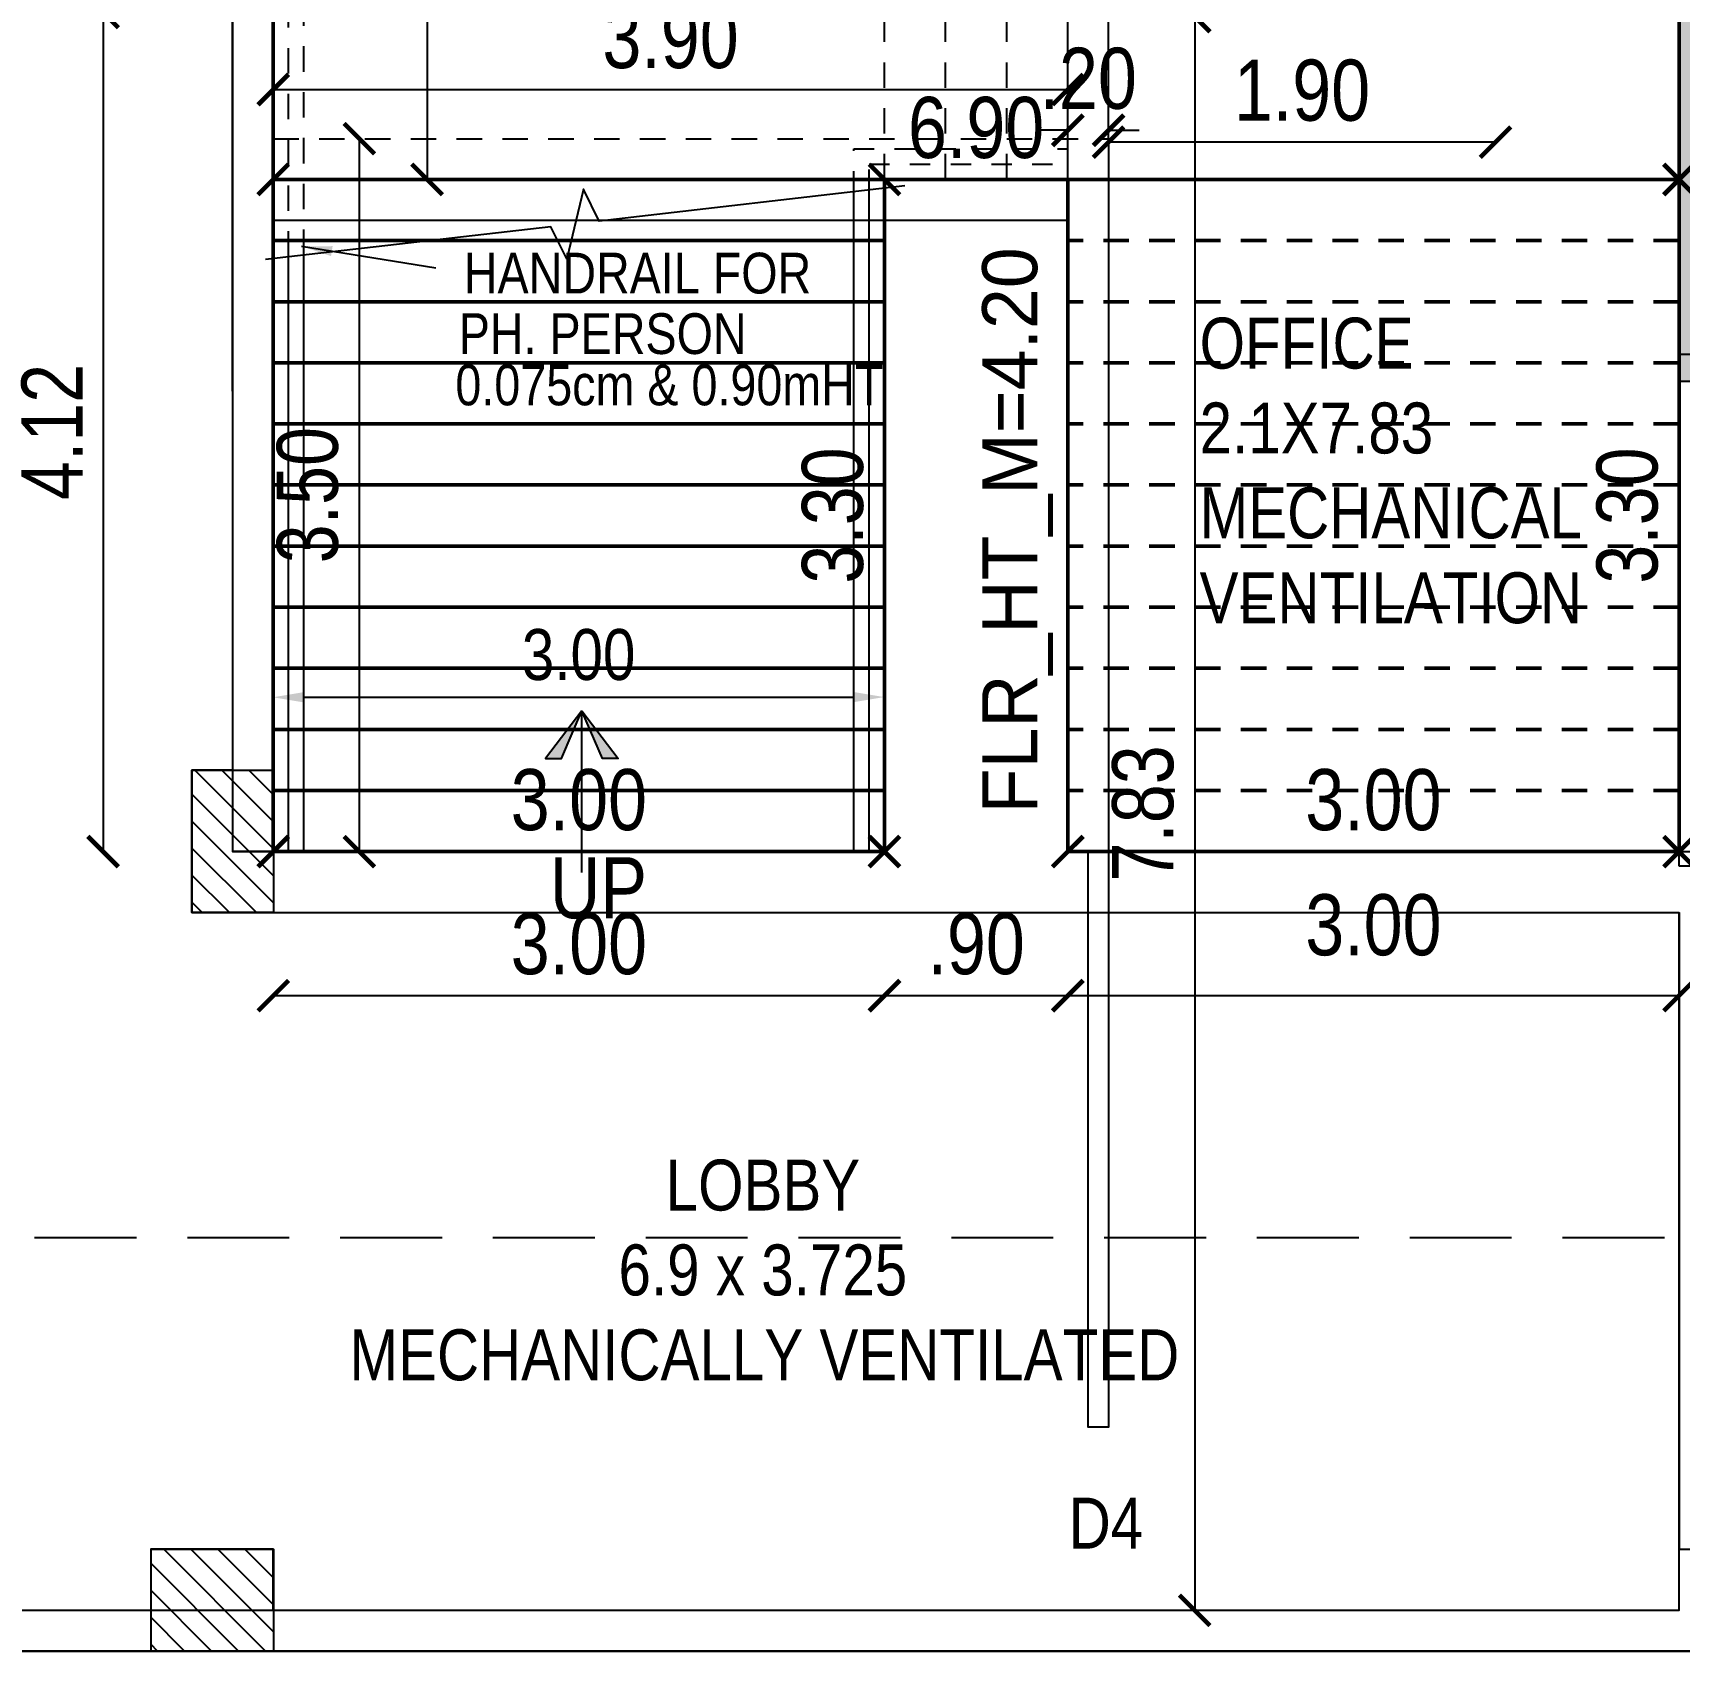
# Model space of a CAD drawing. Header units: metres. Extents: x 385023 to 385532, y 1408468 to 1408621.
# Drawn here: x 385341.21 to 385349.29, y 1408519.54 to 1408527.48 of the extents above; entities that cross this region are included whole.
import ezdxf
from ezdxf.enums import TextEntityAlignment as Align

# ---------------------------------------------------------------- set-up
doc = ezdxf.new("R2010")
doc.units = ezdxf.units.M
doc.header["$MEASUREMENT"] = 0
for name, pattern in [('( Hidden )', [0.375, 0.25, -0.125]), ('DASHDOT', [1, 0.5, -0.25, 0, -0.25]), ('HIDDEN', [0.375, 0.25, -0.125])]:
    doc.linetypes.add(name, pattern=pattern)
for name, color, linetype in [('0 @ 1 (2)', 7, 'Continuous'), ('A-REFR-SECT', 2, 'Continuous'), ('BLK_1_FLR_0_AC_ROOM_1', 7, 'Continuous'), ('BLK_1_FLR_0_CARPET_AREA', 7, 'Continuous'), ('S-COLUMN', 6, 'Continuous'), ('S-COLUMN HATCH', 8, 'Continuous')]:
    doc.layers.add(name, color=color, linetype=linetype)
for name, color, linetype, lineweight in [('BLK_1_FLR_0_EXIT_WIDTH_STAIR', 7, 'Continuous', 25), ('BLK_1_FLR_0_STAIR_2', 7, 'Continuous', 50), ('BLK_1_FLR_0_STAIR_2_FLIGHT_1', 7, 'Continuous', 50), ('BLK_1_FLR_0_STAIR_2_FLIGHT_2', 7, 'Continuous', 50), ('BLK_1_FLR_0_STAIR_2_LANDING_1', 7, 'Continuous', 50)]:
    doc.layers.add(name, color=color, linetype=linetype, lineweight=lineweight)
doc.styles.add('AR', font='ARIALN.TTF')
doc.styles.add('ARIAL', font='ARIALN.TTF')
doc.styles.add('CEN-GOT', font='ARIALN.TTF')
doc.styles.add('DE', font='romai___.ttf', dxfattribs={"height": 1.75})
doc.styles.add('RIA-AP', font='ARIALN.TTF')
doc.dimstyles.new('BLG DIM-1', dxfattribs={"dimtxt": 0.25, "dimasz": 0.15, "dimexe": 0.1, "dimexo": 0.15, "dimgap": 0.08, "dimtad": 1, "dimzin": 0, "dimdsep": 46, "dimtxsty": 'ARIAL', "dimcen": 0.09, "dimclrd": 8, "dimclre": 8, "dimadec": 0, "dimazin": 0, "dimtfac": 1, "dimtofl": 0, "dimtmove": 2, "dimatfit": 3, "dimfxl": 0, "dimtolj": 1, "dimtzin": 0, "dimarcsym": 0})
doc.dimstyles.new('RIA-AP', dxfattribs={"dimtxt": 0.3, "dimasz": 0.15, "dimexe": 0, "dimexo": 1, "dimgap": 0.1, "dimtad": 1, "dimzin": 4, "dimdsep": 46, "dimtxsty": 'RIA-AP', "dimblk": 'ARCHTICK', "dimcen": 0.09, "dimse1": 1, "dimse2": 1, "dimclrd": 8, "dimclre": 8, "dimclrt": 4, "dimazin": 0, "dimtfac": 1, "dimtix": 1, "dimtofl": 0, "dimtmove": 2, "dimatfit": 3, "dimfxl": 0, "dimtolj": 1, "dimtzin": 0, "dimarcsym": 0})
pattern_1 = [(135, (375052.11474, 1409514.67969), (-0.06629126074, -0.06629126074), [])]

# ---------------------------------------------------------------- blocks, each defined once
blk = doc.blocks.new('grid')
at = {"layer": 'S-COLUMN HATCH'}
h = blk.add_hatch(dxfattribs=at)
h.set_pattern_fill('ANSI31', color=256, scale=0.75, angle=90, style=0)
h.set_pattern_definition(pattern_1)
h.paths.add_polyline_path([(391781.6379, 1408571.9535), (391781.6379, 1408571.2535), (391782.0379, 1408571.2535), (391782.0379, 1408571.9535)])
h = blk.add_hatch(dxfattribs=at)
h.set_pattern_fill('ANSI31', color=256, scale=0.75, angle=90, style=0)
h.set_pattern_definition(pattern_1)
h.paths.add_polyline_path([(391781.4379, 1408568.1281), (391781.4379, 1408567.6281), (391782.0379, 1408567.6281), (391782.0379, 1408568.1281)])
at = {"layer": 'S-COLUMN', "ltscale": 5}
for points in [[(391781.6379, 1408571.9535), (391782.0379, 1408571.9535), (391782.0379, 1408571.2535), (391781.6379, 1408571.2535)], [(391781.4379, 1408568.1281), (391782.0379, 1408568.1281), (391782.0379, 1408567.6281), (391781.4379, 1408567.6281)]]:
    blk.add_lwpolyline(points, close=True, dxfattribs=at)
blk = doc.blocks.new('A$C03BE6129')
at = {"lineweight": 9}
h = blk.add_hatch(dxfattribs=at)
h.set_pattern_fill('AR-CONC', color=8, scale=0.01, style=0)
h.paths.add_polyline_path([(0.23, 2.98), (1.98, 2.98), (1.98, 0), (2.21, 0), (2.21, 3.21), (0, 3.21), (0, 0), (0.23, 0)])
at = {"ltscale": 300}
h = blk.add_hatch(dxfattribs=at)
h.set_pattern_fill('ANSI32', color=8, scale=0.3, angle=270, style=0)
h.set_pattern_definition([(315, (1585196.33645, -687932.10369), (0.0795495128835, 0.0795495128835), []), (315, (1585196.33645, -687932.15672), (0.0795495128835, 0.0795495128835), [])])
h.paths.add_polyline_path([(1.98, 0.23), (1.705, 0.23), (1.705, 0), (1.98, 0)])
h.paths.add_polyline_path([(0.505, 0), (0.505, 0.23), (0.23, 0.23), (0.23, 0)])
at = {"linetype": 'Continuous'}
for p, q in [((0.23, 0.23), (0.505, 0.23)), ((0.505, 0.23), (0.505, 0)), ((1.705, 0.23), (1.98, 0.23)), ((1.705, 0.23), (1.705, 0)), ((0.23, 0), (0.505, 0)), ((1.705, 0), (1.98, 0))]:
    blk.add_line(p, q, dxfattribs=at)
for p, q in [((0.23, 0), (0, 0)), ((0.505, 0), (1.705, 0))]:
    blk.add_line(p, q)
blk.add_lwpolyline([(0.23, 0), (0.23, 2.98), (1.98, 2.98), (1.98, 0), (2.21, 0), (2.21, 3.21), (0, 3.21), (0, 0)], close=True, dxfattribs=at)
for points in [[(0.305, 0.23), (0.305, 2.905), (1.905, 2.905), (1.905, 0.23)], [(0.365, 0.23), (0.365, 2.845), (1.845, 2.845), (1.845, 0.23)]]:
    blk.add_lwpolyline(points)
blk.add_lwpolyline([(0.505, 0.23), (1.705, 0.23)], dxfattribs=at)
at = {"color": 3, "lineweight": 0, "ltscale": 300, "insert": (0.3271, 1.9472), "char_height": 0.2, "width": 2.833952, "attachment_point": 1, "style": 'AR'}
blk.add_mtext('      LIFT\\P1.75 X 2.75', dxfattribs=at)
blk = doc.blocks.new('A$C448E26E6')
at = {"color": 8, "linetype": 'DASHDOT', "elevation": -2771513.5}
for points in [[(2980, 2210), (230, 3960)], [(2980, 3960), (230, 2210)], [(2981.2, 230), (231.2, 1980)], [(2981.2, 1980), (231.2, 230)]]:
    blk.add_lwpolyline(points, dxfattribs=at)
at = {"color": 3, "elevation": -2771513.5}
for points in [[(305, 2285), (305, 3885), (2905, 3885), (2905, 2285)], [(306.2, 305), (306.2, 1905), (2906.2, 1905), (2906.2, 305)]]:
    blk.add_lwpolyline(points, close=True, dxfattribs=at)
at = {"xscale": 1000, "yscale": 1000, "zscale": 1000, "rotation": 90}
for p in [(3211.2, 1980, -2771513.5), (3211.2, 0, -2771513.5)]:
    blk.add_blockref('A$C03BE6129', p, dxfattribs=at)
blk = doc.blocks.new('_ArchTick')
at = {"color": 0, "linetype": 'ByBlock', "const_width": 0.15}
blk.add_lwpolyline([(-0.5, -0.5), (0.5, 0.5)], dxfattribs=at)
blk = doc.blocks.new('*D19')
at = {"color": 8, "lineweight": -2}
blk.add_line((385342.388, 1408522.7573), (385345.388, 1408522.7573), dxfattribs=at)
at = {"layer": 'Defpoints', "color": 0}
for p in [(385342.388, 1408523.7645, -63.9318), (385345.388, 1408523.7645, -0.0252), (385345.388, 1408522.7573)]:
    blk.add_point(p, dxfattribs=at)
at = {"color": 8, "lineweight": -2, "xscale": 0.15, "yscale": 0.15, "zscale": 0.15, "rotation": 180}
blk.add_blockref('_ArchTick', (385342.388, 1408522.7573), dxfattribs=at)
at = {"color": 8, "lineweight": -2, "xscale": 0.15, "yscale": 0.15, "zscale": 0.15}
blk.add_blockref('_ArchTick', (385345.388, 1408522.7573), dxfattribs=at)
at = {"color": 4, "insert": (385343.888, 1408523.0105), "char_height": 0.3, "attachment_point": 5, "style": 'RIA-AP'}
blk.add_mtext('\\A1;3.00', dxfattribs=at)
blk = doc.blocks.new('A$C5708106A')
at = {"lineweight": -2}
h = blk.add_hatch(color=256, dxfattribs=at)
h.dxf.hatch_style = 1
h.paths.add_polyline_path([(-0.4565, 0.1007), (-0.4565, 0.1787), (-0.6905, 0)])
h.paths.add_polyline_path([(-0.6905, 0), (-0.4565, -0.1787), (-0.4565, -0.1007)])
for points in [[(-0.6905, 0), (-0.4565, 0.1787), (-0.4565, 0.1007), (-0.6905, 0)], [(0.102, 0), (-0.6905, 0)], [(-0.6905, 0), (-0.4565, -0.1787), (-0.4565, -0.1007), (-0.6905, 0)]]:
    blk.add_lwpolyline(points, dxfattribs=at)
blk = doc.blocks.new('*D23')
at = {"color": 8, "lineweight": -2}
blk.add_line((385345.388, 1408522.7573), (385346.288, 1408522.7573), dxfattribs=at)
at = {"layer": 'Defpoints', "color": 0}
for p in [(385346.288, 1408526.7645), (385345.388, 1408523.4645), (385346.288, 1408522.7573)]:
    blk.add_point(p, dxfattribs=at)
at = {"color": 8, "lineweight": -2, "xscale": 0.15, "yscale": 0.15, "zscale": 0.15, "rotation": 180}
blk.add_blockref('_ArchTick', (385345.388, 1408522.7573), dxfattribs=at)
at = {"color": 8, "lineweight": -2, "xscale": 0.15, "yscale": 0.15, "zscale": 0.15}
blk.add_blockref('_ArchTick', (385346.288, 1408522.7573), dxfattribs=at)
at = {"color": 4, "insert": (385345.838, 1408523.0105), "char_height": 0.3, "attachment_point": 5, "style": 'RIA-AP'}
blk.add_mtext('\\A1;.90', dxfattribs=at)
blk = doc.blocks.new('*D20')
at = {"color": 8, "lineweight": -2}
blk.add_line((385346.288, 1408522.7573), (385349.288, 1408522.7573), dxfattribs=at)
at = {"layer": 'Defpoints', "color": 0}
for p in [(385346.288, 1408526.6663, -0.0252), (385349.288, 1408526.6663, -0.0252), (385349.288, 1408522.7573)]:
    blk.add_point(p, dxfattribs=at)
at = {"color": 8, "lineweight": -2, "xscale": 0.15, "yscale": 0.15, "zscale": 0.15, "rotation": 180}
blk.add_blockref('_ArchTick', (385346.288, 1408522.7573), dxfattribs=at)
at = {"color": 8, "lineweight": -2, "xscale": 0.15, "yscale": 0.15, "zscale": 0.15}
blk.add_blockref('_ArchTick', (385349.288, 1408522.7573), dxfattribs=at)
at = {"color": 4, "insert": (385347.788, 1408523.1032), "char_height": 0.3, "attachment_point": 5, "style": 'RIA-AP'}
blk.add_mtext('\\A1;3.00', dxfattribs=at)
blk = doc.blocks.new('*D21')
at = {"color": 8, "lineweight": -2}
blk.add_line((385343.1428, 1408529.7641), (385343.1428, 1408526.7645), dxfattribs=at)
at = {"layer": 'Defpoints', "color": 0}
for p in [(385341.8131, 1408529.7641, -63.9318), (385342.388, 1408526.7645, -63.9318), (385343.1428, 1408526.7645)]:
    blk.add_point(p, dxfattribs=at)
at = {"color": 8, "lineweight": -2, "xscale": 0.15, "yscale": 0.15, "zscale": 0.15}
for p, rotation in [((385343.1428, 1408529.7641), 90), ((385343.1428, 1408526.7645), 270)]:
    blk.add_blockref('_ArchTick', p, dxfattribs=dict(at, rotation=rotation))
at = {"color": 4, "insert": (385342.8897, 1408528.2643), "char_height": 0.3, "attachment_point": 5, "rotation": 90, "style": 'RIA-AP'}
blk.add_mtext('\\A1;3.00', dxfattribs=at)
blk = doc.blocks.new('XFGNHFN')
at = {"layer": 'A-REFR-SECT', "color": 4, "linetype": 'HIDDEN', "ltscale": 2}
blk.add_line((-33.6547, 0), (55.0488, 0), dxfattribs=at)
blk = doc.blocks.new('*D244')
at = {"color": 8, "lineweight": -2}
blk.add_line((385341.5526, 1408527.5848), (385341.5526, 1408523.4645), dxfattribs=at)
at = {"layer": 'Defpoints', "color": 0}
for p in [(385342.1876, 1408527.5848), (385341.5526, 1408523.4645), (385342.1876, 1408523.4645)]:
    blk.add_point(p, dxfattribs=at)
at = {"color": 8, "lineweight": -2, "xscale": 0.15, "yscale": 0.15, "zscale": 0.15}
for p, rotation in [((385341.5526, 1408527.5848), 90), ((385341.5526, 1408523.4645), 270)]:
    blk.add_blockref('_ArchTick', p, dxfattribs=dict(at, rotation=rotation))
at = {"color": 4, "insert": (385341.302, 1408525.5246), "char_height": 0.3, "attachment_point": 5, "rotation": 90, "style": 'RIA-AP'}
blk.add_mtext('\\A1;4.12', dxfattribs=at)
blk = doc.blocks.new('*D245')
at = {"color": 8, "lineweight": -2}
blk.add_line((385342.388, 1408527.2059), (385346.288, 1408527.2059), dxfattribs=at)
at = {"layer": 'Defpoints', "color": 0}
for p in [(385346.288, 1408527.2059), (385342.388, 1408526.9645), (385346.288, 1408526.7645, 63.9066)]:
    blk.add_point(p, dxfattribs=at)
at = {"color": 8, "lineweight": -2, "xscale": 0.15, "yscale": 0.15, "zscale": 0.15, "rotation": 180}
blk.add_blockref('_ArchTick', (385342.388, 1408527.2059), dxfattribs=at)
at = {"color": 8, "lineweight": -2, "xscale": 0.15, "yscale": 0.15, "zscale": 0.15}
blk.add_blockref('_ArchTick', (385346.288, 1408527.2059), dxfattribs=at)
at = {"color": 4, "insert": (385344.338, 1408527.4591), "char_height": 0.3, "attachment_point": 5, "style": 'RIA-AP'}
blk.add_mtext('\\A1;3.90', dxfattribs=at)
blk = doc.blocks.new('*D246')
at = {"color": 8, "lineweight": -2}
for p, q in [((385346.288, 1408527.0059), (385346.138, 1408527.0059)), ((385346.488, 1408527.0059), (385346.638, 1408527.0059))]:
    blk.add_line(p, q, dxfattribs=at)
at = {"layer": 'Defpoints', "color": 0}
for p in [(385346.488, 1408527.0059), (385346.288, 1408526.5645), (385346.488, 1408526.5265)]:
    blk.add_point(p, dxfattribs=at)
at = {"color": 8, "lineweight": -2, "xscale": 0.15, "yscale": 0.15, "zscale": 0.15}
blk.add_blockref('_ArchTick', (385346.288, 1408527.0059), dxfattribs=at)
at = {"color": 8, "lineweight": -2, "xscale": 0.15, "yscale": 0.15, "zscale": 0.15, "rotation": 180}
blk.add_blockref('_ArchTick', (385346.488, 1408527.0059), dxfattribs=at)
at = {"color": 4, "insert": (385346.388, 1408527.2591), "char_height": 0.3, "attachment_point": 5, "style": 'RIA-AP'}
blk.add_mtext('\\A1;.20', dxfattribs=at)
blk = doc.blocks.new('*D247')
at = {"color": 8, "lineweight": -2}
blk.add_line((385346.9107, 1408527.5645), (385346.9107, 1408519.7393), dxfattribs=at)
at = {"layer": 'Defpoints', "color": 0}
for p in [(385346.288, 1408527.5645), (385346.488, 1408519.7393), (385346.9107, 1408519.7393)]:
    blk.add_point(p, dxfattribs=at)
at = {"color": 8, "lineweight": -2, "xscale": 0.15, "yscale": 0.15, "zscale": 0.15}
for p, rotation in [((385346.9107, 1408527.5645), 90), ((385346.9107, 1408519.7393), 270)]:
    blk.add_blockref('_ArchTick', p, dxfattribs=dict(at, rotation=rotation))
at = {"color": 4, "insert": (385346.6576, 1408523.6519), "char_height": 0.3, "attachment_point": 5, "rotation": 90, "style": 'RIA-AP'}
blk.add_mtext('\\A1;7.83', dxfattribs=at)
blk = doc.blocks.new('*D445')
at = {"color": 8, "linetype": 'ByBlock', "lineweight": -2}
blk.add_line((385348.3874, 1408526.9476), (385346.4874, 1408526.9476), dxfattribs=at)
at = {"layer": 'Defpoints', "color": 0, "linetype": 'ByBlock'}
for p in [(385346.4874, 1408527.5645, -63.9066), (385348.3874, 1408527.5645, -63.9066), (385346.4874, 1408526.9476)]:
    blk.add_point(p, dxfattribs=at)
at = {"color": 8, "linetype": 'ByBlock', "lineweight": -2, "xscale": 0.15, "yscale": 0.15, "zscale": 0.15, "rotation": 180}
blk.add_blockref('_ArchTick', (385346.4874, 1408526.9476), dxfattribs=at)
at = {"color": 8, "linetype": 'ByBlock', "lineweight": -2, "xscale": 0.15, "yscale": 0.15, "zscale": 0.15}
blk.add_blockref('_ArchTick', (385348.3874, 1408526.9476), dxfattribs=at)
at = {"color": 4, "linetype": 'ByBlock', "insert": (385347.4374, 1408527.2008), "char_height": 0.3, "attachment_point": 5, "style": 'RIA-AP'}
blk.add_mtext('\\A1;1.90', dxfattribs=at)
blk = doc.blocks.new('*D446')
at = {"color": 8, "lineweight": -2}
blk.add_line((385342.8105, 1408523.4645), (385342.8105, 1408526.9645), dxfattribs=at)
at = {"layer": 'Defpoints', "color": 0}
for p in [(385342.3878, 1408526.9645), (385342.8105, 1408526.9645), (385346.4874, 1408523.4645)]:
    blk.add_point(p, dxfattribs=at)
at = {"color": 8, "lineweight": -2, "xscale": 0.15, "yscale": 0.15, "zscale": 0.15}
for p, rotation in [((385342.8105, 1408526.9645), 90), ((385342.8105, 1408523.4645), 270)]:
    blk.add_blockref('_ArchTick', p, dxfattribs=dict(at, rotation=rotation))
at = {"color": 4, "insert": (385342.5573, 1408525.2145), "char_height": 0.3, "attachment_point": 5, "rotation": 90, "style": 'RIA-AP'}
blk.add_mtext('\\A1;3.50', dxfattribs=at)
blk = doc.blocks.new('*D708')
at = {"layer": 'BLK_1_FLR_0_STAIR_2_LANDING_1', "color": 8, "lineweight": -2}
blk.add_line((385349.288, 1408529.7648), (385349.288, 1408526.7645), dxfattribs=at)
at = {"layer": 'Defpoints', "color": 0}
for p in [(385349.288, 1408529.7648), (385349.288, 1408526.7645), (385349.288, 1408526.7645)]:
    blk.add_point(p, dxfattribs=at)
at = {"layer": 'BLK_1_FLR_0_STAIR_2_LANDING_1', "color": 8, "lineweight": -2, "xscale": 0.15, "yscale": 0.15, "zscale": 0.15}
for p, rotation in [((385349.288, 1408529.7648), 90), ((385349.288, 1408526.7645), 270)]:
    blk.add_blockref('_ArchTick', p, dxfattribs=dict(at, rotation=rotation))
at = {"layer": 'BLK_1_FLR_0_STAIR_2_LANDING_1', "color": 0, "insert": (385349.0348, 1408528.2646), "char_height": 0.3, "attachment_point": 5, "rotation": 90, "style": 'RIA-AP'}
blk.add_mtext('\\A1;3.00', dxfattribs=at)
blk = doc.blocks.new('*D709')
at = {"layer": 'BLK_1_FLR_0_STAIR_2_LANDING_1', "color": 8, "lineweight": -2}
blk.add_line((385349.288, 1408526.7645), (385342.3878, 1408526.7645), dxfattribs=at)
at = {"layer": 'Defpoints', "color": 0}
for p in [(385342.3878, 1408526.7645), (385342.3878, 1408526.7645), (385349.288, 1408526.7645)]:
    blk.add_point(p, dxfattribs=at)
at = {"layer": 'BLK_1_FLR_0_STAIR_2_LANDING_1', "color": 8, "lineweight": -2, "xscale": 0.15, "yscale": 0.15, "zscale": 0.15, "rotation": 180}
blk.add_blockref('_ArchTick', (385342.3878, 1408526.7645), dxfattribs=at)
at = {"layer": 'BLK_1_FLR_0_STAIR_2_LANDING_1', "color": 8, "lineweight": -2, "xscale": 0.15, "yscale": 0.15, "zscale": 0.15}
blk.add_blockref('_ArchTick', (385349.288, 1408526.7645), dxfattribs=at)
at = {"layer": 'BLK_1_FLR_0_STAIR_2_LANDING_1', "color": 0, "insert": (385345.8379, 1408527.0176), "char_height": 0.3, "attachment_point": 5, "style": 'RIA-AP'}
blk.add_mtext('\\A1;6.90', dxfattribs=at)
blk = doc.blocks.new('*D710')
at = {"layer": 'BLK_1_FLR_0_STAIR_2_FLIGHT_1', "color": 8, "lineweight": -2}
blk.add_line((385345.388, 1408523.4645), (385345.388, 1408526.7645), dxfattribs=at)
at = {"layer": 'Defpoints', "color": 0}
for p in [(385345.388, 1408526.7645), (385345.388, 1408526.7645), (385345.388, 1408523.4645)]:
    blk.add_point(p, dxfattribs=at)
at = {"layer": 'BLK_1_FLR_0_STAIR_2_FLIGHT_1', "color": 8, "lineweight": -2, "xscale": 0.15, "yscale": 0.15, "zscale": 0.15}
for p, rotation in [((385345.388, 1408526.7645), 90), ((385345.388, 1408523.4645), 270)]:
    blk.add_blockref('_ArchTick', p, dxfattribs=dict(at, rotation=rotation))
at = {"layer": 'BLK_1_FLR_0_STAIR_2_FLIGHT_1', "color": 0, "insert": (385345.1348, 1408525.1145), "char_height": 0.3, "attachment_point": 5, "rotation": 90, "style": 'RIA-AP'}
blk.add_mtext('\\A1;3.30', dxfattribs=at)
blk = doc.blocks.new('*D711')
at = {"layer": 'BLK_1_FLR_0_STAIR_2_FLIGHT_1', "color": 8, "lineweight": -2}
blk.add_line((385345.388, 1408523.4645), (385342.3878, 1408523.4645), dxfattribs=at)
at = {"layer": 'Defpoints', "color": 0}
for p in [(385342.3878, 1408523.4645), (385342.3878, 1408523.4645), (385345.388, 1408523.4645)]:
    blk.add_point(p, dxfattribs=at)
at = {"layer": 'BLK_1_FLR_0_STAIR_2_FLIGHT_1', "color": 8, "lineweight": -2, "xscale": 0.15, "yscale": 0.15, "zscale": 0.15, "rotation": 180}
blk.add_blockref('_ArchTick', (385342.3878, 1408523.4645), dxfattribs=at)
at = {"layer": 'BLK_1_FLR_0_STAIR_2_FLIGHT_1', "color": 8, "lineweight": -2, "xscale": 0.15, "yscale": 0.15, "zscale": 0.15}
blk.add_blockref('_ArchTick', (385345.388, 1408523.4645), dxfattribs=at)
at = {"layer": 'BLK_1_FLR_0_STAIR_2_FLIGHT_1', "color": 0, "insert": (385343.8879, 1408523.7176), "char_height": 0.3, "attachment_point": 5, "style": 'RIA-AP'}
blk.add_mtext('\\A1;3.00', dxfattribs=at)
blk = doc.blocks.new('*D712')
at = {"layer": 'BLK_1_FLR_0_STAIR_2_FLIGHT_2', "color": 8, "lineweight": -2}
blk.add_line((385346.288, 1408523.4645), (385349.288, 1408523.4645), dxfattribs=at)
at = {"layer": 'Defpoints', "color": 0}
for p in [(385346.288, 1408523.4645), (385349.288, 1408523.4645), (385349.288, 1408523.4645)]:
    blk.add_point(p, dxfattribs=at)
at = {"layer": 'BLK_1_FLR_0_STAIR_2_FLIGHT_2', "color": 8, "lineweight": -2, "xscale": 0.15, "yscale": 0.15, "zscale": 0.15, "rotation": 180}
blk.add_blockref('_ArchTick', (385346.288, 1408523.4645), dxfattribs=at)
at = {"layer": 'BLK_1_FLR_0_STAIR_2_FLIGHT_2', "color": 8, "lineweight": -2, "xscale": 0.15, "yscale": 0.15, "zscale": 0.15}
blk.add_blockref('_ArchTick', (385349.288, 1408523.4645), dxfattribs=at)
at = {"layer": 'BLK_1_FLR_0_STAIR_2_FLIGHT_2', "color": 2, "insert": (385347.788, 1408523.7176), "char_height": 0.3, "attachment_point": 5, "style": 'RIA-AP'}
blk.add_mtext('\\A1;3.00', dxfattribs=at)
blk = doc.blocks.new('*D713')
at = {"layer": 'BLK_1_FLR_0_STAIR_2_FLIGHT_2', "color": 8, "lineweight": -2}
blk.add_line((385349.288, 1408523.4645), (385349.288, 1408526.7645), dxfattribs=at)
at = {"layer": 'Defpoints', "color": 0}
for p in [(385349.288, 1408526.7645), (385349.288, 1408526.7645), (385349.288, 1408523.4645)]:
    blk.add_point(p, dxfattribs=at)
at = {"layer": 'BLK_1_FLR_0_STAIR_2_FLIGHT_2', "color": 8, "lineweight": -2, "xscale": 0.15, "yscale": 0.15, "zscale": 0.15}
for p, rotation in [((385349.288, 1408526.7645), 90), ((385349.288, 1408523.4645), 270)]:
    blk.add_blockref('_ArchTick', p, dxfattribs=dict(at, rotation=rotation))
at = {"layer": 'BLK_1_FLR_0_STAIR_2_FLIGHT_2', "color": 1, "insert": (385349.0348, 1408525.1145), "char_height": 0.3, "attachment_point": 5, "rotation": 90, "style": 'RIA-AP'}
blk.add_mtext('\\A1;3.30', dxfattribs=at)
blk = doc.blocks.new('*D683')
at = {"layer": 'BLK_1_FLR_0_EXIT_WIDTH_STAIR', "color": 8, "lineweight": -2}
for p, q in [((385342.3866, 1408524.0722), (385342.3866, 1408524.3222)), ((385345.3869, 1408524.0732), (385345.3868, 1408524.3232)), ((385342.5366, 1408524.2223), (385345.2368, 1408524.2231))]:
    blk.add_line(p, q, dxfattribs=at)
at = {"layer": 'BLK_1_FLR_0_EXIT_WIDTH_STAIR', "color": 8}
for points in [[(385342.5366, 1408524.2473), (385342.5366, 1408524.1973), (385342.3866, 1408524.2222)], [(385345.2368, 1408524.2481), (385345.2368, 1408524.1981), (385345.3868, 1408524.2232)]]:
    blk.add_solid(points, dxfattribs=at)
at = {"layer": 'Defpoints', "color": 0}
for p in [(385345.3868, 1408524.2232), (385342.3868, 1408523.4635), (385345.3871, 1408523.4645)]:
    blk.add_point(p, dxfattribs=at)
at = {"layer": 'BLK_1_FLR_0_EXIT_WIDTH_STAIR', "color": 0, "insert": (385343.8867, 1408524.4303), "char_height": 0.25, "attachment_point": 5, "rotation": 0.01783, "style": 'ARIAL'}
blk.add_mtext('\\A1;3.00', dxfattribs=at)
blk = doc.blocks.new('A$C7F8D7752')
blk.add_leader([(-0.15, 0.237, 0.0252), (-0.7267, 0.5707, 0.0252)], dimstyle='RIA-AP')

msp = doc.modelspace()

# ---------------------------------------------------------------- linework, layer by layer
at = {"color": 251, "linetype": '( Hidden )', "ltscale": 0.5}
for p, q in [((385345.388, 1408526.7645, 0.0252), (385345.388, 1408529.7648, 0.0252)), ((385345.688, 1408526.7645, 0.0252), (385345.688, 1408529.7648, 0.0252)), ((385345.988, 1408526.7645, 0.0252), (385345.988, 1408529.7648, 0.0252)), ((385342.388, 1408526.9645, 0.0252), (385346.488, 1408526.9645, 0.0252)), ((385349.288, 1408526.7645, 0.0252), (385346.288, 1408526.7645, 0.0252)), ((385349.288, 1408526.4645, 0.0252), (385346.288, 1408526.4645, 0.0252)), ((385349.288, 1408526.1645, 0.0252), (385346.288, 1408526.1645, 0.0252)), ((385349.288, 1408525.8645, 0.0252), (385346.288, 1408525.8645, 0.0252)), ((385349.288, 1408525.5645, 0.0252), (385346.288, 1408525.5645, 0.0252)), ((385349.288, 1408525.2645, 0.0252), (385346.288, 1408525.2645, 0.0252)), ((385349.288, 1408524.9645, 0.0252), (385346.288, 1408524.9645, 0.0252)), ((385349.288, 1408524.6645, 0.0252), (385346.288, 1408524.6645, 0.0252)), ((385349.288, 1408524.3645, 0.0252), (385346.288, 1408524.3645, 0.0252)), ((385349.288, 1408524.0645, 0.0252), (385346.288, 1408524.0645, 0.0252)), ((385349.288, 1408523.7645, 0.0252), (385346.288, 1408523.7645, 0.0252))]:
    msp.add_line(p, q, dxfattribs=at)
at = {"color": 251, "linetype": '( Hidden )', "ltscale": 0.2}
msp.add_line((385346.288, 1408526.7645, 0.0252), (385346.288, 1408529.7648, 0.0252), dxfattribs=at)
for p, q in [((385346.288, 1408526.7645, 0.0252), (385346.288, 1408529.7644, 0.0252)), ((385346.4874, 1408526.9645, 0.0252), (385346.4874, 1408529.7644, 0.0252)), ((385342.388, 1408526.7645, 0.0252), (385345.388, 1408526.7645, 0.0252)), ((385345.388, 1408526.7645, 0.0252), (385345.388, 1408523.4645, 0.0252)), ((385345.388, 1408526.7645, 0.0252), (385346.288, 1408526.7645, 0.0252)), ((385342.388, 1408526.4645, 0.0252), (385345.388, 1408526.4645, 0.0252)), ((385342.388, 1408526.1645, 0.0252), (385345.388, 1408526.1645, 0.0252)), ((385342.388, 1408525.8645, 0.0252), (385345.388, 1408525.8645, 0.0252)), ((385342.388, 1408525.5645, 0.0252), (385345.388, 1408525.5645, 0.0252)), ((385342.388, 1408525.2645, 0.0252), (385345.388, 1408525.2645, 0.0252)), ((385342.388, 1408524.9645, 0.0252), (385345.388, 1408524.9645, 0.0252)), ((385342.388, 1408524.6645, 0.0252), (385345.388, 1408524.6645, 0.0252)), ((385342.388, 1408524.3645, 0.0252), (385345.388, 1408524.3645, 0.0252)), ((385342.388, 1408524.0645, 0.0252), (385345.388, 1408524.0645, 0.0252)), ((385342.388, 1408523.7645, 0.0252), (385345.388, 1408523.7645, 0.0252)), ((385342.3878, 1408523.4645, 0.0252), (385345.388, 1408523.4645, 0.0252)), ((385346.288, 1408523.4645, 0.0252), (385346.4874, 1408523.4645, 0.0252)), ((385349.2884, 1408523.1648, 0.0252), (385349.2884, 1408520.0393, 0.0252))]:
    msp.add_line(p, q)
at = {"color": 2}
msp.add_line((385342.388, 1408526.7645, 0.0252), (385346.288, 1408526.7645, 0.0252), dxfattribs=at)
at = {"elevation": 0.0252}
for points in [[(385349.2874, 1408523.4648), (385349.4874, 1408523.4648), (385349.4874, 1408525.7748), (385352.4974, 1408525.7748), (385352.4974, 1408529.7648), (385354.6098, 1408529.7648)], [(385342.3878, 1408528.3648), (385342.3878, 1408523.4645), (385342.1878, 1408523.4645)], [(385342.1878, 1408527.5848), (385342.1878, 1408527.5848), (385342.1878, 1408523.4645), (385342.3878, 1408523.4645)], [(385346.4874, 1408526.9645), (385346.488, 1408526.9645), (385346.488, 1408523.4645)], [(385342.3878, 1408526.7645), (385346.288, 1408526.7645)], [(385345.238, 1408523.4645), (385345.238, 1408526.7045)], [(385345.313, 1408523.4645), (385345.313, 1408526.7132)], [(385342.3878, 1408526.5645), (385346.288, 1408526.5645), (385346.288, 1408523.4645)], [(385342.463, 1408523.4645), (385342.463, 1408526.3849)], [(385342.538, 1408523.4645), (385342.538, 1408526.3935)], [(385349.2874, 1408525.7748), (385349.2874, 1408523.6648)], [(385349.2874, 1408520.0393), (385349.4874, 1408520.0393), (385349.4874, 1408525.7748)], [(385349.2884, 1408519.7393), (385334.8312, 1408519.7393)]]:
    msp.add_lwpolyline(points, dxfattribs=at)
at = {"color": 251, "linetype": '( Hidden )', "ltscale": 0.5, "elevation": 0.0252}
for points in [[(385342.463, 1408526.3849), (385342.463, 1408529.6898), (385345.7307, 1408529.6898)], [(385342.538, 1408526.3935), (385342.538, 1408529.6148), (385345.7457, 1408529.6148)]]:
    msp.add_lwpolyline(points, dxfattribs=at)
at = {"color": 251, "linetype": '( Hidden )', "ltscale": 0.2, "elevation": 0.0252}
for points in [[(385345.238, 1408526.7045), (385345.238, 1408526.9145), (385346.288, 1408526.9145)], [(385345.313, 1408526.7132), (385345.313, 1408526.8395), (385346.3031, 1408526.8395)]]:
    msp.add_lwpolyline(points, dxfattribs=at)
at = {"linetype": 'Continuous', "elevation": 0.0252}
msp.add_lwpolyline([(385345.4888, 1408526.7335), (385343.9884, 1408526.5598), (385343.9101, 1408526.7168), (385343.8283, 1408526.3756), (385343.75, 1408526.5326), (385342.3492, 1408526.3719)], dxfattribs=at)
at = {"elevation": 0.0252}
msp.add_lwpolyline([(385349.2874, 1408523.3948), (385352.4974, 1408523.3948), (385352.4974, 1408525.9048), (385349.2874, 1408525.9048)], close=True, dxfattribs=at)
at = {"linetype": 'ByBlock', "elevation": 0.0252}
msp.add_lwpolyline([(385346.4874, 1408523.4645), (385346.4874, 1408520.6393), (385346.3874, 1408520.6393), (385346.3877, 1408523.4645)], dxfattribs=at)
at = {"layer": 'BLK_1_FLR_0_AC_ROOM_1', "color": 2, "elevation": 0.0252}
msp.add_lwpolyline([(385313.6024, 1408486.9648), (385313.6024, 1408502.0748), (385310.1018, 1408502.0748), (385310.1018, 1408519.5393), (385365.4244, 1408519.5393), (385365.4244, 1408522.7393), (385374.7923, 1408522.7393), (385374.7923, 1408483.7648), (385361.0664, 1408483.7648), (385361.0664, 1408487.4648), (385350.6664, 1408487.4648), (385350.6664, 1408483.7648), (385319.4293, 1408483.7648), (385319.4293, 1408486.9648)], close=True, dxfattribs=at)
at = {"layer": 'BLK_1_FLR_0_CARPET_AREA', "color": 13, "elevation": 0.0252}
for points in [[(385365.4244, 1408519.5393), (385316.6341, 1408519.5393), (385316.6341, 1408519.7393), (385319.2303, 1408519.7393), (385319.2303, 1408520.1393), (385319.6293, 1408520.1393), (385319.6293, 1408523.6148), (385316.3219, 1408523.6148), (385316.322, 1408529.7648), (385311.4518, 1408529.7648), (385311.4518, 1408528.8148), (385310.1018, 1408528.8148), (385310.1018, 1408520.1393), (385310.5028, 1408520.1393), (385310.5028, 1408519.7393), (385315.4341, 1408519.7393), (385315.4341, 1408519.5393), (385310.1018, 1408519.5393), (385310.1018, 1408510.7739), (385310.5028, 1408510.7732), (385310.5028, 1408510.1739), (385310.1018, 1408510.1739), (385310.1018, 1408502.0748)], [(385327.3303, 1408529.7648), (385334.1803, 1408529.7648), (385334.1803, 1408529.5648), (385334.8803, 1408529.5648), (385334.8803, 1408529.7648), (385335.2968, 1408529.7648), (385335.2968, 1408528.8148), (385336.2447, 1408528.8148), (385336.2478, 1408527.5848), (385342.1868, 1408527.5848), (385342.1878, 1408523.8648), (385341.9878, 1408523.8648), (385341.9878, 1408523.1648), (385349.2874, 1408523.1648), (385349.2874, 1408519.7393), (385342.3878, 1408519.7393), (385342.3878, 1408520.0393), (385341.7878, 1408520.0393), (385341.7878, 1408519.7393), (385334.8293, 1408519.7393), (385334.8303, 1408520.1393), (385334.2303, 1408520.1393), (385334.2303, 1408519.7393), (385327.3293, 1408519.7393)]]:
    msp.add_lwpolyline(points, dxfattribs=at)
at = {"layer": 'BLK_1_FLR_0_STAIR_2', "color": 1, "elevation": 0.0252}
msp.add_lwpolyline([(385345.388, 1408523.4645), (385342.3878, 1408523.4645), (385342.3878, 1408529.7648), (385349.288, 1408529.7648), (385349.288, 1408523.4645), (385346.288, 1408523.4645), (385346.288, 1408526.7645), (385345.388, 1408526.7645)], close=True, dxfattribs=at)
at = {"layer": 'BLK_1_FLR_0_STAIR_2_FLIGHT_1', "color": 7}
for p, q in [((385342.388, 1408526.7645, 0.0252), (385345.388, 1408526.7645, 0.0252)), ((385342.388, 1408526.4645, 0.0252), (385345.388, 1408526.4645, 0.0252)), ((385342.388, 1408526.1645, 0.0252), (385345.388, 1408526.1645, 0.0252)), ((385342.388, 1408525.8645, 0.0252), (385345.388, 1408525.8645, 0.0252)), ((385342.388, 1408525.5645, 0.0252), (385345.388, 1408525.5645, 0.0252)), ((385342.388, 1408525.2645, 0.0252), (385345.388, 1408525.2645, 0.0252)), ((385342.388, 1408524.9645, 0.0252), (385345.388, 1408524.9645, 0.0252)), ((385342.388, 1408524.6645, 0.0252), (385345.388, 1408524.6645, 0.0252)), ((385342.388, 1408524.3645, 0.0252), (385345.388, 1408524.3645, 0.0252)), ((385342.388, 1408524.0645, 0.0252), (385345.388, 1408524.0645, 0.0252)), ((385342.388, 1408523.7645, 0.0252), (385345.388, 1408523.7645, 0.0252)), ((385342.3878, 1408523.4645, 0.0252), (385345.388, 1408523.4645, 0.0252))]:
    msp.add_line(p, q, dxfattribs=at)
at = {"layer": 'BLK_1_FLR_0_STAIR_2_FLIGHT_1', "color": 7, "elevation": 0.0252}
msp.add_lwpolyline([(385342.3878, 1408523.4645), (385345.388, 1408523.4645), (385345.388, 1408526.7645), (385342.3878, 1408526.7645)], close=True, dxfattribs=at)
at = {"layer": 'BLK_1_FLR_0_STAIR_2_FLIGHT_2', "color": 7, "linetype": '( Hidden )', "ltscale": 0.5}
for p, q in [((385349.288, 1408526.7645, 0.0252), (385346.288, 1408526.7645, 0.0252)), ((385349.288, 1408526.4645, 0.0252), (385346.288, 1408526.4645, 0.0252)), ((385349.288, 1408526.1645, 0.0252), (385346.288, 1408526.1645, 0.0252)), ((385349.288, 1408525.8645, 0.0252), (385346.288, 1408525.8645, 0.0252)), ((385349.288, 1408525.5645, 0.0252), (385346.288, 1408525.5645, 0.0252)), ((385349.288, 1408525.2645, 0.0252), (385346.288, 1408525.2645, 0.0252)), ((385349.288, 1408524.9645, 0.0252), (385346.288, 1408524.9645, 0.0252)), ((385349.288, 1408524.6645, 0.0252), (385346.288, 1408524.6645, 0.0252)), ((385349.288, 1408524.3645, 0.0252), (385346.288, 1408524.3645, 0.0252)), ((385349.288, 1408524.0645, 0.0252), (385346.288, 1408524.0645, 0.0252)), ((385349.288, 1408523.7645, 0.0252), (385346.288, 1408523.7645, 0.0252)), ((385349.288, 1408523.4645, 0.0252), (385346.288, 1408523.4645, 0.0252))]:
    msp.add_line(p, q, dxfattribs=at)
at = {"layer": 'BLK_1_FLR_0_STAIR_2_FLIGHT_2', "color": 7, "elevation": 0.0252}
msp.add_lwpolyline([(385346.288, 1408523.4645), (385349.288, 1408523.4645), (385349.288, 1408526.7645), (385346.288, 1408526.7645)], close=True, dxfattribs=at)
at = {"layer": 'BLK_1_FLR_0_STAIR_2_LANDING_1', "color": 7, "elevation": 0.0252}
msp.add_lwpolyline([(385342.3878, 1408529.7648), (385349.288, 1408529.7648), (385349.288, 1408526.7645), (385342.3878, 1408526.7645)], close=True, dxfattribs=at)

# ---------------------------------------------------------------- block references
at = {"color": 7}
msp.add_blockref('grid', (-6439.6492, -48.0887, 0.0252), dxfattribs=at)
at = {"color": 7, "xscale": 0.001, "yscale": 0.001, "zscale": 0.001}
msp.add_blockref('A$C448E26E6', (385349.2862, 1408525.7748, 2773.3392), dxfattribs=at)
for name, p, rotation in [('A$C7F8D7752', (385342.3023, 1408526.6038), 200.9963339431958), ('A$C5708106A', (385343.903, 1408523.4645, 63.9444), 270)]:
    msp.add_blockref(name, p, dxfattribs=dict(rotation=rotation))
at = {"lineweight": -2}
msp.add_blockref('XFGNHFN', (385338.871, 1408521.5698, 0.0504), dxfattribs=at)

# ---------------------------------------------------------------- texts
at = {"color": 3, "ltscale": 1.5, "style": 'CEN-GOT'}
for s, p in [('HANDRAIL FOR ', (385343.3234, 1408526.2047)), ('PH. PERSON', (385343.2985, 1408525.9076)), ('0.075cm & 0.90mHT ', (385343.2819, 1408525.6558))]:
    msp.add_text(s, height=0.2, rotation=360, dxfattribs=at).set_placement(p)
at = {"style": 'RIA-AP'}
msp.add_text('D4', height=0.25, dxfattribs=at).set_placement((385346.4749, 1408520.0426), align=Align.CENTER)
at = {"insert": (385346.9349, 1408526.086), "char_height": 0.25, "attachment_point": 1, "style": 'RIA-AP'}
msp.add_mtext_dynamic_manual_height_columns('\\pt4.25;OFFICE\\P2.1X7.83\\PMECHANICAL \\PVENTILATION', width=2.950643, gutter_width=8.7527, heights=[2.9506], dxfattribs=at)
at = {"insert": (385342.3414, 1408521.9524), "char_height": 0.25, "width": 4.877876, "attachment_point": 1, "style": 'RIA-AP'}
msp.add_mtext('{\\W8.25691;   }LOBBY\\P{\\W7.28832;   }6.9 x 3.725\\P{\\W5.283579; }MECHANICALLY VENTILATED', dxfattribs=at)
at = {"layer": '0 @ 1 (2)', "color": 3, "insert": (385343.7454, 1408523.437), "char_height": 0.3, "width": 0.457836, "attachment_point": 1, "style": 'RIA-AP'}
msp.add_mtext('UP', dxfattribs=at)
at = {"layer": 'BLK_1_FLR_0_STAIR_2', "color": 1, "insert": (385345.8676, 1408523.6521), "char_height": 0.27, "attachment_point": 1, "rotation": 90, "style": 'DE'}
msp.add_mtext_dynamic_manual_height_columns('FLR_HT_M=4.20', width=0.61696, gutter_width=8.75, heights=[0], dxfattribs=at)

# ---------------------------------------------------------------- dimensions: what is measured, and where the dimension line sits
for base, p1, p2, picture, middle in [((385343.1428, 1408526.7645, 63.957), (385341.8131, 1408529.7641, 0.0252), (385342.388, 1408526.7645, 0.0252), '*D21', (385342.8897, 1408528.2643, 63.957)), ((385341.5526, 1408523.4645, 0.0252), (385342.1876, 1408527.5848, 0.0252), (385342.1876, 1408523.4645, 0.0252), '*D244', (385341.302, 1408525.5246, 0.0252)), ((385346.9107, 1408519.7393, 0.0252), (385346.288, 1408527.5645, 0.0252), (385346.488, 1408519.7393, 0.0252), '*D247', (385346.6576, 1408523.6519, 0.0252)), ((385342.8105, 1408526.9645, 0.0252), (385346.4874, 1408523.4645, 0.0252), (385342.3878, 1408526.9645, 0.0252), '*D446', (385342.5573, 1408525.2145, 0.0252))]:
    dim = msp.add_linear_dim(base=base, p1=p1, p2=p2, angle=90, dimstyle='RIA-AP')
    dim.commit()
    dim.dimension.update_dxf_attribs({"geometry": picture, "text_midpoint": middle})
for base, p1, p2, picture, middle in [((385346.288, 1408527.2059, 0.0252), (385342.388, 1408526.9645, 0.0252), (385346.288, 1408526.7645, 63.9318), '*D245', (385344.338, 1408527.4591, 0.0252)), ((385346.488, 1408527.0059, 0.0252), (385346.288, 1408526.5645, 0.0252), (385346.488, 1408526.5265, 0.0252), '*D246', (385346.388, 1408527.2591, 0.0252)), ((385346.288, 1408522.7573, 0.0252), (385345.388, 1408523.4645, 0.0252), (385346.288, 1408526.7645, 0.0252), '*D23', (385345.838, 1408523.0105, 0.0252)), ((385345.388, 1408522.7573, 63.957), (385342.388, 1408523.7645, 0.0252), (385345.388, 1408523.7645, 63.9318), '*D19', (385343.888, 1408523.0105, 63.957))]:
    dim = msp.add_linear_dim(base=base, p1=p1, p2=p2, dimstyle='RIA-AP')
    dim.commit()
    dim.dimension.update_dxf_attribs({"geometry": picture, "text_midpoint": middle})
at = {"linetype": 'ByBlock'}
dim = msp.add_linear_dim(base=(385346.4874, 1408526.9476, 63.9318), p1=(385348.3874, 1408527.5645, 0.0252), p2=(385346.4874, 1408527.5645, 0.0252), dimstyle='RIA-AP', dxfattribs=at)
dim.commit()
dim.dimension.update_dxf_attribs({"geometry": '*D445', "text_midpoint": (385347.4374, 1408527.2008, 63.9318)})
dim = msp.add_linear_dim(base=(385349.288, 1408522.7573, 63.9318), p1=(385346.288, 1408526.6663, 63.9066), p2=(385349.288, 1408526.6663, 63.9066), dimstyle='RIA-AP')
dim.commit()
dim.dimension.update_dxf_attribs({"geometry": '*D20', "text_midpoint": (385347.788, 1408523.1032, 63.9318), "dimtype": 160})
at = {"layer": 'BLK_1_FLR_0_EXIT_WIDTH_STAIR', "color": 1}
dim = msp.add_aligned_dim(p1=(385342.3868, 1408523.4635, 0.0252), p2=(385345.3871, 1408523.4645, 0.0252), distance=0.7587, dimstyle='BLG DIM-1', dxfattribs=at)
dim.commit()
dim.dimension.update_dxf_attribs({"geometry": '*D683', "text_midpoint": (385343.8867, 1408524.4303, 0.0252)})
at = {"layer": 'BLK_1_FLR_0_STAIR_2_FLIGHT_1', "color": 1}
dim = msp.add_aligned_dim(p1=(385345.388, 1408523.4645, 0.0252), p2=(385345.388, 1408526.7645, 0.0252), distance=0, dimstyle='RIA-AP', override={"dimclrt": 0}, dxfattribs=at)
dim.commit()
dim.dimension.update_dxf_attribs({"geometry": '*D710', "text_midpoint": (385345.1348, 1408525.1145, 0.0252)})
at = {"layer": 'BLK_1_FLR_0_STAIR_2_FLIGHT_1', "color": 2}
dim = msp.add_aligned_dim(p1=(385345.388, 1408523.4645, 0.0252), p2=(385342.3878, 1408523.4645, 0.0252), distance=0, dimstyle='RIA-AP', override={"dimclrt": 0}, dxfattribs=at)
dim.commit()
dim.dimension.update_dxf_attribs({"geometry": '*D711', "text_midpoint": (385343.8879, 1408523.7176, 0.0252)})
at = {"layer": 'BLK_1_FLR_0_STAIR_2_FLIGHT_2', "color": 1}
dim = msp.add_aligned_dim(p1=(385349.288, 1408523.4645, 0.0252), p2=(385349.288, 1408526.7645, 0.0252), distance=0, dimstyle='RIA-AP', override={"dimclrt": 1}, dxfattribs=at)
dim.commit()
dim.dimension.update_dxf_attribs({"geometry": '*D713', "text_midpoint": (385349.0348, 1408525.1145, 0.0252)})
at = {"layer": 'BLK_1_FLR_0_STAIR_2_FLIGHT_2', "color": 2}
dim = msp.add_aligned_dim(p1=(385346.288, 1408523.4645, 0.0252), p2=(385349.288, 1408523.4645, 0.0252), distance=0, dimstyle='RIA-AP', override={"dimclrt": 2}, dxfattribs=at)
dim.commit()
dim.dimension.update_dxf_attribs({"geometry": '*D712', "text_midpoint": (385347.788, 1408523.7176, 0.0252)})
at = {"layer": 'BLK_1_FLR_0_STAIR_2_LANDING_1', "color": 2}
dim = msp.add_aligned_dim(p1=(385349.288, 1408529.7648, 0.0252), p2=(385349.288, 1408526.7645, 0.0252), distance=0, dimstyle='RIA-AP', override={"dimclrt": 0}, dxfattribs=at)
dim.commit()
dim.dimension.update_dxf_attribs({"geometry": '*D708', "text_midpoint": (385349.0348, 1408528.2646, 0.0252)})
at = {"layer": 'BLK_1_FLR_0_STAIR_2_LANDING_1', "color": 1}
dim = msp.add_aligned_dim(p1=(385349.288, 1408526.7645, 0.0252), p2=(385342.3878, 1408526.7645, 0.0252), distance=0, dimstyle='RIA-AP', override={"dimclrt": 0}, dxfattribs=at)
dim.commit()
dim.dimension.update_dxf_attribs({"geometry": '*D709', "text_midpoint": (385345.8379, 1408527.0176, 0.0252)})

doc.saveas('drawing.dxf')
